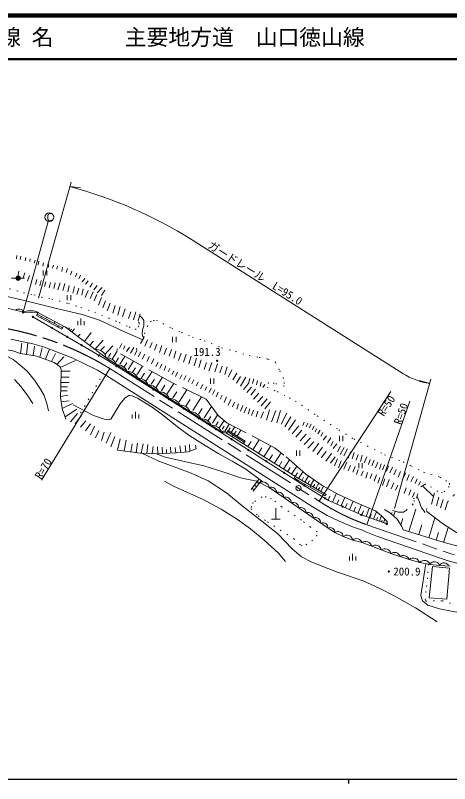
# Model space of a CAD drawing. Units: millimetres, scale not verified. Extents: x 40000 to 680000, y 20000 to 380000.
# Drawn here: x 191629 to 291222, y 204000 to 380000 of the extents above; entities that cross this region are included whole.
import ezdxf
from ezdxf.enums import TextEntityAlignment as Align

# ---------------------------------------------------------------- set-up
doc = ezdxf.new("R2010")
doc.units = ezdxf.units.MM
doc.header["$LTSCALE"] = 1000
for name, pattern in [('CHAIN', [18.5, 12, -1.5, 3.5, -1.5]), ('DASHED', [7.5, 6, -1.5]), ('DOTTED', [1.75, 0.25, -1.5])]:
    doc.linetypes.add(name, pattern=pattern)
for name, color, linetype, lineweight in [('M-BGD', 7, 'Continuous', 13), ('M-BMK', 2, 'CHAIN', 13), ('M-BMK-SRVR', 3, 'Continuous', 13), ('M-STR-HTXT', 7, 'Continuous', 13), ('M-STR-STRC', 7, 'Continuous', 13), ('M-TTL', 2, 'Continuous', 140), ('M-TTL-BAND', 7, 'Continuous', 25), ('M-TTL-LINE', 7, 'Continuous', 50)]:
    doc.layers.add(name, color=color, linetype=linetype, lineweight=lineweight)
doc.layers.add('M-TTL-TXT', color=7, linetype='Continuous')
doc.styles.add('ＭＳ ゴシック', font='')
doc.styles.get('ＭＳ ゴシック').set_extended_font_data('MS Gothic')

msp = doc.modelspace()

# ---------------------------------------------------------------- hatches: boundary and pattern name
at = {"layer": 'M-BGD'}
for points in [[(191754, 319794, -1), (192754, 319794, -0.41421), (192254, 319294, -0.41421)], [(195510, 310921, -0.41421), (195660, 311071, -0.41421), (195810, 310921, -1)], [(199944, 308336, -0.41421), (200094, 308486, -0.41421), (200244, 308336, -1)], [(203341, 306356, -0.41421), (203491, 306506, -0.41421), (203641, 306356, -1)], [(206648, 304428, -0.41421), (206798, 304578, -0.41421), (206948, 304428, -1)], [(210640, 302101, -0.41421), (210790, 302251, -0.41421), (210940, 302101, -1)], [(214686, 299651, -0.41421), (214836, 299801, -0.41421), (214986, 299651, -1)], [(219455, 296653, -0.41421), (219605, 296803, -0.41421), (219755, 296653, -1)], [(223183, 294309, -0.41421), (223333, 294459, -0.41421), (223483, 294309, -1)], [(226735, 292044, -0.41421), (226885, 292194, -0.41421), (227035, 292044, -1)], [(230061, 289923, -0.41421), (230211, 290073, -0.41421), (230361, 289923, -1)], [(233529, 287710, -0.41421), (233679, 287860, -0.41421), (233829, 287710, -1)], [(237474, 285193, -0.41421), (237624, 285343, -0.41421), (237774, 285193, -1)], [(241071, 282899, -0.41421), (241221, 283049, -0.41421), (241371, 282899, -1)], [(244945, 280428, -0.41421), (245095, 280578, -0.41421), (245245, 280428, -1)], [(248999, 277841, -0.41421), (249149, 277991, -0.41421), (249299, 277841, -1)], [(253113, 275217, -0.41421), (253263, 275367, -0.41421), (253413, 275217, -1)], [(257709, 272285, -0.41421), (257859, 272435, -0.41421), (258009, 272285, -1)], [(262487, 269365, -0.41421), (262637, 269515, -0.41421), (262787, 269365, -1)], [(266512, 267460, -0.41421), (266662, 267610, -0.41421), (266812, 267460, -1)], [(270840, 265560, -0.41421), (270990, 265710, -0.41421), (271140, 265560, -1)], [(276656, 263495, -0.41421), (276806, 263645, -0.41421), (276956, 263495, -1)]]:
    msp.add_hatch(color=256, dxfattribs=at).paths.add_polyline_path(points)
at = {"layer": 'M-STR-HTXT'}
msp.add_hatch(color=256, dxfattribs=at).paths.add_polyline_path([(193644, 312163, -1), (193207, 311920, -1)])

# ---------------------------------------------------------------- linework, layer by layer
at = {"layer": 'M-BGD'}
for p, q in [((191975, 324996), (191901, 324247)), ((192866, 324837), (192735, 324075)), ((193998, 324495), (193884, 323749)), ((195030, 324252), (194959, 323604)), ((196159, 323905), (195955, 323238)), ((197038, 323667), (196834, 322888)), ((198061, 323307), (197923, 322545)), ((199265, 322960), (199235, 322285)), ((200374, 322785), (200185, 322058)), ((201298, 322563), (201114, 321866)), ((202454, 322202), (202270, 321352)), ((192424, 321377), (192166, 320179)), ((193785, 321005), (193413, 319859)), ((194843, 320440), (194413, 319080)), ((198029, 321578), (198029, 320378)), ((198829, 321578), (198829, 320378)), ((203587, 322040), (203292, 321091)), ((204563, 321373), (204280, 320561)), ((205706, 320943), (205389, 320095)), ((206606, 320470), (206171, 319664)), ((191754, 319794), (190754, 319794)), ((192754, 319794), (193754, 319794)), ((195674, 320116), (195268, 318750)), ((196588, 319508), (196268, 318381)), ((197581, 319260), (197276, 318076)), ((198656, 318992), (198307, 317885)), ((199712, 318829), (199388, 317597)), ((200728, 318732), (200442, 317407)), ((201889, 318753), (201384, 317142)), ((207533, 319751), (206975, 318944)), ((208314, 319202), (207685, 318395)), ((209313, 318615), (208679, 317758)), ((202980, 318550), (202482, 316951)), ((203954, 318143), (203674, 316641)), ((205209, 317923), (204786, 316369)), ((206167, 317538), (205752, 316022)), ((207156, 317349), (206854, 315886)), ((208306, 316994), (207611, 315334)), ((210380, 318122), (209665, 317132)), ((211508, 317667), (210428, 316403)), ((212172, 317041), (211400, 315857)), ((203534, 315930), (203534, 314730)), ((204334, 315930), (204334, 314730)), ((209483, 316692), (208759, 315123)), ((210351, 316051), (209702, 314602)), ((211365, 315332), (210671, 313642)), ((212316, 314570), (211720, 313000)), ((213358, 314064), (212694, 312299)), ((214500, 313534), (213986, 311783)), ((196472, 311213), (196852, 311917)), ((196662, 311565), (202471, 308431)), ((215677, 313269), (215149, 311338)), ((216795, 312741), (216236, 310923)), ((218080, 312121), (217544, 310522)), ((219220, 312053), (218744, 310243)), ((220231, 311661), (219793, 310024)), ((196472, 311213), (202281, 308079)), ((197440, 310691), (197630, 311043)), ((198598, 310520), (198788, 310872)), ((199377, 309646), (199566, 309998)), ((200535, 309476), (200724, 309828)), ((205930, 309030), (205930, 309930)), ((206680, 309030), (206680, 310530)), ((207430, 309030), (207430, 309930)), ((201313, 308602), (201503, 308954)), ((202281, 308079), (202661, 308783)), ((203386, 308332), (203522, 308514)), ((203786, 308032), (204058, 308395)), ((204186, 307732), (204481, 308126)), ((204586, 307432), (205177, 308219)), ((205943, 306414), (206475, 307002)), ((207451, 305283), (209001, 307350)), ((227678, 306353), (227678, 305153)), ((228478, 306353), (228478, 305153)), ((192823, 302510), (193144, 304879)), ((194186, 302303), (194517, 304965)), ((208630, 304398), (209521, 305381)), ((209870, 303468), (211777, 305621)), ((216030, 304850), (215501, 303785)), ((220342, 304836), (221108, 306148)), ((221945, 305687), (221318, 304211)), ((223007, 305055), (222479, 303809)), ((224037, 304671), (223529, 303280)), ((195706, 302072), (196028, 304195)), ((197214, 301698), (197792, 303841)), ((198544, 301207), (199432, 303532)), ((211181, 303195), (212072, 304178)), ((212164, 302304), (213946, 304270)), ((213854, 301219), (214934, 302913)), ((216771, 304260), (216456, 303508)), ((217810, 304005), (217151, 303016)), ((218802, 303915), (218035, 302582)), ((219583, 303321), (218970, 302147)), ((220405, 302895), (219807, 301740)), ((225224, 304335), (224703, 302786)), ((226294, 303793), (225733, 302290)), ((227428, 303437), (226934, 301921)), ((228439, 303074), (227951, 301459)), ((199929, 300697), (200841, 302500)), ((201168, 300032), (202777, 301799)), ((213007, 301758), (213546, 302606)), ((214737, 300657), (215298, 301539)), ((215619, 300095), (216743, 301859)), ((221316, 302386), (220722, 301212)), ((222424, 301873), (221805, 300670)), ((223399, 301298), (222882, 300183)), ((229659, 302632), (229059, 300925)), ((230809, 302393), (230208, 300541)), ((231943, 301912), (231435, 300146)), ((233194, 301431), (232662, 299681)), ((234221, 301065), (233691, 299324)), ((201909, 299342), (205416, 300936)), ((216560, 299495), (217159, 300436)), ((217501, 298896), (218699, 300778)), ((218505, 298257), (219144, 299261)), ((219508, 297618), (220786, 299625)), ((224346, 300522), (223839, 299528)), ((225213, 300089), (224789, 299095)), ((226165, 299707), (225722, 298660)), ((235433, 300441), (234903, 298842)), ((236702, 300441), (236014, 298494)), ((237985, 300138), (237381, 298337)), ((239078, 299650), (238503, 298088)), ((240240, 299499), (239636, 297704)), ((202130, 298473), (204164, 298456)), ((220578, 296936), (221260, 298007)), ((221649, 296255), (223012, 298395)), ((227019, 299093), (226649, 298303)), ((227936, 298575), (227561, 297723)), ((228819, 298244), (228321, 297231)), ((229784, 297659), (229321, 296729)), ((230819, 297488), (230248, 296416)), ((241277, 298778), (240498, 297181)), ((242416, 297999), (241480, 296472)), ((202099, 295902), (203974, 295864)), ((202113, 297094), (204001, 297100)), ((222790, 295528), (223517, 296669)), ((223932, 294801), (225386, 297084)), ((226389, 293236), (227954, 295693)), ((231711, 296971), (231238, 296046)), ((232541, 296468), (232087, 295577)), ((233550, 295952), (233130, 295109)), ((236381, 296784), (236381, 295584)), ((237181, 296784), (237181, 295584)), ((243295, 297283), (242377, 295721)), ((244492, 297138), (243243, 295088)), ((245384, 296818), (245082, 295655)), ((246306, 296724), (246016, 295687)), ((247161, 296373), (246894, 295357)), ((247996, 295962), (247764, 294996)), ((202064, 293994), (203476, 294021)), ((202087, 294906), (203569, 294933)), ((225161, 294018), (225943, 295247)), ((229168, 291466), (230937, 294245)), ((234648, 295449), (234102, 294480)), ((235526, 294932), (235053, 294050)), ((236540, 294629), (236043, 293626)), ((237369, 294181), (236809, 293138)), ((245082, 295655), (243979, 294268)), ((245820, 294844), (244717, 293567)), ((246733, 294392), (245601, 292961)), ((248815, 295405), (248414, 294742)), ((202027, 292723), (203668, 292999)), ((227779, 292351), (228663, 293740)), ((232309, 289466), (234310, 292607)), ((238154, 293674), (237686, 292627)), ((239067, 292996), (238570, 292051)), ((240037, 292577), (239482, 291339)), ((247465, 293469), (246267, 292060)), ((248415, 292710), (247180, 291366)), ((202152, 291465), (204005, 291727)), ((202340, 289918), (204720, 291107)), ((230738, 290466), (231739, 292037)), ((234927, 287798), (236594, 290416)), ((241033, 292010), (240467, 290714)), ((241856, 291372), (241408, 290285)), ((242808, 290981), (242399, 289797)), ((243764, 290659), (243281, 289334)), ((249357, 292155), (248006, 290556)), ((250154, 291473), (248869, 289867)), ((203036, 288049), (205725, 289756)), ((204291, 286890), (205855, 288772)), ((219168, 287654), (219168, 289154)), ((233618, 288632), (234452, 289941)), ((244672, 290215), (244131, 288924)), ((245432, 289874), (244989, 288656)), ((246217, 289528), (245788, 288325)), ((247262, 289308), (246877, 288060)), ((248500, 289171), (247949, 287710)), ((249877, 289667), (249238, 287231)), ((251325, 289458), (250379, 286900)), ((252417, 289458), (251578, 286681)), ((253905, 288843), (252550, 286383)), ((205364, 286396), (206763, 288348)), ((206565, 285662), (207791, 287139)), ((218418, 287654), (218418, 288554)), ((219918, 287654), (219918, 288554)), ((235872, 287197), (236474, 288141)), ((236817, 286595), (238020, 288485)), ((237634, 286074), (238155, 286892)), ((238452, 285554), (239493, 287189)), ((254826, 287995), (253413, 285740)), ((255910, 287331), (254282, 284983)), ((207698, 284840), (208830, 286394)), ((208882, 283933), (209746, 285859)), ((239060, 285166), (239531, 285868)), ((239731, 284818), (240680, 286351)), ((240520, 284863), (240915, 285481)), ((241138, 284468), (241928, 285704)), ((256632, 285987), (255116, 284145)), ((257840, 286838), (257521, 286058)), ((258725, 286586), (258287, 285720)), ((259433, 286324), (259001, 285487)), ((260166, 285887), (259676, 285036)), ((260680, 285288), (260356, 284608)), ((209989, 283241), (210775, 284925)), ((211362, 282611), (212019, 284502)), ((212478, 281980), (213541, 284466)), ((213542, 281167), (214449, 283541)), ((240037, 284325), (240421, 284926)), ((240260, 284673), (244136, 282195)), ((240421, 284926), (244298, 282448)), ((241341, 283501), (241559, 283843)), ((241817, 284034), (242252, 284713)), ((242497, 283600), (243365, 284958)), ((257354, 284952), (255960, 283408)), ((258339, 284089), (256955, 282564)), ((261494, 284944), (261019, 284169)), ((262132, 284458), (261704, 283588)), ((262965, 283673), (262232, 282670)), ((265941, 283684), (265941, 282484)), ((266741, 283684), (266741, 282484)), ((215671, 283002), (215054, 280430)), ((216560, 280220), (217062, 282673)), ((218140, 279999), (218381, 281829)), ((219322, 279834), (219619, 282016)), ((220467, 279686), (220926, 281856)), ((221780, 279644), (222025, 281689)), ((231528, 281673), (231678, 280190)), ((243064, 282880), (243226, 283133)), ((243927, 281869), (244298, 282448)), ((244978, 281206), (245701, 282353)), ((246124, 280483), (247571, 282775)), ((259339, 283230), (257887, 281686)), ((260095, 282338), (258735, 280877)), ((261208, 282000), (259813, 280105)), ((263969, 283230), (263222, 282065)), ((264545, 282384), (263964, 281405)), ((265350, 281826), (264527, 280752)), ((223011, 279605), (223256, 281209)), ((224220, 281150), (224279, 279583)), ((225295, 281068), (225349, 279623)), ((226290, 280553), (226324, 279660)), ((227225, 281054), (227315, 279697)), ((228301, 280975), (228409, 279738)), ((229384, 281406), (229558, 279855)), ((230545, 281487), (230713, 279985)), ((247377, 279692), (248167, 280944)), ((248629, 278902), (250210, 281406)), ((256098, 280300), (256098, 279100)), ((256898, 280300), (256898, 279100)), ((262085, 281084), (260803, 279408)), ((262879, 280124), (261764, 278622)), ((266210, 281341), (265483, 280043)), ((267039, 280997), (266112, 279419)), ((267829, 280726), (266978, 279114)), ((268449, 280035), (267951, 278534)), ((269309, 279882), (268850, 278381)), ((249835, 278140), (250596, 279346)), ((251041, 277379), (252563, 279791)), ((253155, 276045), (254489, 278159)), ((264094, 279640), (262807, 277901)), ((264944, 278840), (263867, 277441)), ((265519, 278396), (264832, 276828)), ((270237, 279385), (269778, 278085)), ((271176, 279212), (270746, 277759)), ((272200, 278858), (271645, 277510)), ((272994, 278246), (272611, 277147)), ((273925, 278095), (273408, 276809)), ((252098, 276712), (252765, 277769)), ((254074, 275465), (254653, 276384)), ((254992, 274885), (256152, 276723)), ((266334, 277913), (265725, 276383)), ((267611, 277616), (266987, 276023)), ((268475, 276908), (267949, 275627)), ((269528, 276660), (269002, 275325)), ((270369, 277443), (270369, 276243)), ((271169, 277443), (271169, 276243)), ((274733, 277677), (274230, 276325)), ((275491, 277240), (275115, 276009)), ((276271, 277010), (275796, 275859)), ((277229, 276794), (276717, 275577)), ((278104, 276501), (277526, 275182)), ((255791, 274381), (256295, 275180)), ((256589, 273877), (257598, 275474)), ((270281, 275977), (269876, 274847)), ((271397, 275563), (270968, 274491)), ((272417, 275289), (271988, 273949)), ((273363, 274963), (272977, 273925)), ((274411, 274738), (273904, 273272)), ((278983, 275961), (278419, 274722)), ((279971, 275472), (279417, 274227)), ((281141, 275232), (280422, 273739)), ((281949, 274847), (281395, 273410)), ((245713, 271391), (247499, 273763)), ((246193, 271030), (247979, 273402)), ((247465, 272720), (246985, 273080)), ((255601, 274028), (255815, 274366)), ((257306, 273461), (257716, 274181)), ((258027, 273051), (258847, 274492)), ((258684, 272677), (259057, 273334)), ((259340, 272304), (260088, 273617)), ((260538, 271622), (261219, 272820)), ((275219, 274144), (274775, 272866)), ((276350, 273801), (275797, 272313)), ((277372, 273638), (276740, 271977)), ((278403, 272895), (277787, 271515)), ((282896, 274376), (282327, 273103)), ((283774, 273859), (283328, 272746)), ((284550, 273249), (284080, 272338)), ((246382, 271282), (245903, 271642)), ((246923, 272001), (246444, 272361)), ((259208, 271919), (259406, 272266)), ((259939, 271963), (260280, 272562)), ((261101, 271301), (261422, 271865)), ((261665, 270981), (262307, 272108)), ((279355, 272404), (278840, 271196)), ((281282, 271764), (280799, 270486)), ((282343, 271281), (281828, 270073)), ((285749, 272713), (284621, 272004)), ((285182, 272043), (287528, 269747)), ((262729, 269915), (262927, 270263)), ((263341, 268936), (263760, 269857)), ((264354, 268473), (265250, 270515)), ((266328, 267607), (267195, 269581)), ((283170, 270696), (282694, 269644)), ((283912, 270352), (283647, 269432)), ((287773, 270587), (287036, 268059)), ((288753, 269598), (288221, 267639)), ((265341, 268040), (265774, 269027)), ((267291, 267184), (267714, 268147)), ((268254, 266761), (269100, 268687)), ((270173, 265919), (271014, 267837)), ((289716, 269055), (289109, 267208)), ((290761, 268560), (290220, 266704)), ((251367, 264599), (251367, 267099)), ((269213, 266340), (269634, 267299)), ((271105, 265520), (271444, 266476)), ((272061, 265180), (272740, 267092)), ((273796, 264564), (274412, 266299)), ((277902, 265790), (278016, 266138)), ((278338, 265379), (278721, 266372)), ((281865, 261745), (283440, 266844)), ((250367, 264599), (252367, 264599)), ((272928, 264872), (273236, 265740)), ((274449, 264332), (274680, 264985)), ((275102, 264101), (275565, 265407)), ((275573, 263933), (275720, 264349)), ((276044, 263766), (276339, 264597)), ((279992, 263313), (280506, 264754)), ((286421, 260337), (287830, 264894)), ((276515, 263599), (276607, 263858)), ((284143, 261041), (284847, 263320)), ((289847, 259278), (290906, 262704)), ((288134, 259808), (288664, 261521)), ((268229, 255111), (268229, 256011)), ((268979, 255111), (268979, 256611)), ((269729, 255111), (269729, 256011))]:
    msp.add_line(p, q, dxfattribs=at)
at = {"layer": 'M-BGD', "linetype": 'DOTTED'}
for p, q in [((219319, 303461), (220342, 304836)), ((206603, 288918), (211806, 297920))]:
    msp.add_line(p, q, dxfattribs=at)
at = {"layer": 'M-BGD'}
for points in [[(156992, 331268), (168975, 324864), (189660, 312958), (193598, 312000), (196937, 311871), (203101, 308546), (212440, 301540), (239010, 284519), (240037, 284325), (256720, 273795), (262927, 270263)], [(183144, 317258), (185678, 316531), (192370, 314973), (194947, 314373), (201339, 312766), (206947, 311499), (210930, 310201), (216534, 307556), (220833, 305677)], [(195660, 310921), (212828, 300913), (223500, 294204), (258085, 272141), (263450, 268870), (270990, 265560), (276806, 263495)], [(220101, 311173), (220659, 310774), (221063, 310094), (221104, 308871), (220786, 307930), (220695, 306987), (220876, 306452), (221108, 306148)], [(159908, 305085), (161608, 304500), (164005, 304147), (166468, 304248), (168255, 304555), (170033, 305275), (171784, 305620), (176250, 305661), (178900, 304999), (180975, 304245), (185471, 303705), (189544, 302018), (191092, 301129), (192687, 299962), (194327, 298508), (195985, 296432), (197394, 294396), (198221, 292891), (198870, 291092), (199194, 289368)], [(190592, 305819), (195624, 304725), (198333, 303951), (204829, 301470), (210452, 298702), (212345, 297608), (259722, 267456), (263148, 265410), (265863, 264159), (268958, 262833), (271224, 262087), (272035, 261681), (274653, 260644), (290877, 255044), (297279, 253318)], [(185471, 303705), (189079, 303419), (190840, 303195), (192823, 302510), (196544, 301945), (200544, 300470), (201792, 299594), (202134, 298859), (202085, 294740), (202021, 292536), (202340, 289918), (203242, 287494)], [(191446, 296591), (192966, 294933), (194513, 292865), (195602, 291051)], [(204916, 290763), (209571, 288298), (212005, 287466), (213071, 287315), (213493, 287502), (215639, 291035), (216753, 292320), (217736, 292975), (218413, 292812), (219678, 292271), (223003, 290255), (225395, 288476), (229138, 285510), (231441, 283819), (234178, 282080), (238319, 279570), (241342, 277885), (244471, 276043), (248345, 273127)], [(215054, 280430), (220353, 279690), (224008, 279573), (228567, 279744), (231260, 280046), (233059, 280666), (232956, 281536)], [(220602, 279682), (224539, 277876), (231968, 275098), (235836, 273359), (240056, 270586), (243633, 267646), (248115, 264130), (251809, 261191), (255107, 257756), (257253, 255940), (259597, 254742), (265260, 252556), (271397, 250441), (275178, 248695), (278513, 247005), (283382, 244304), (288395, 241084)], [(224008, 279573), (225733, 278841), (229741, 277944), (234871, 276766), (239191, 275399), (243580, 274016), (246984, 273288), (249845, 271846), (263357, 262536), (264924, 261568), (266820, 260597), (268996, 259788), (271131, 259208), (277758, 256734), (281923, 255371), (284359, 254647), (286734, 254225), (288881, 254009), (291370, 253827)], [(225860, 273296), (227922, 272127), (234663, 269114), (238802, 266892), (242607, 264493), (245562, 262388), (248679, 259776), (251880, 256891), (253566, 254877)], [(255601, 274028), (256514, 273451), (262729, 269915)], [(276295, 266807), (277684, 265997), (279213, 264553), (280268, 262874), (280553, 262151), (289930, 259253), (297417, 257250), (303385, 255924), (307876, 255362), (311357, 255104), (330115, 253960), (337121, 253796), (336953, 254578), (336085, 256139), (335097, 257118), (332997, 258912), (330845, 261352), (328913, 263873), (328271, 265099), (328011, 265832), (327900, 267488), (328123, 268462), (329858, 270874), (331883, 273427)], [(285635, 266080), (284792, 267165), (284259, 268622), (283780, 269892)], [(276986, 263431), (276896, 264015), (275628, 265363), (274199, 266462)], [(278120, 266539), (279502, 266156), (280632, 266178), (281311, 266677)], [(285733, 254403), (284619, 247085), (284977, 245859), (286211, 244848), (288899, 244027), (294042, 243048), (302771, 241647), (306051, 241263)]]:
    msp.add_lwpolyline(points, dxfattribs=at)
at = {"layer": 'M-BGD', "linetype": 'DOTTED'}
for points in [[(179246, 322392), (178881, 321678), (179003, 320957), (181346, 319880), (184600, 318670), (187526, 317770), (190324, 317368), (193471, 316464), (195900, 315971), (197592, 315423), (199968, 314999), (203798, 313989), (206663, 313039), (209747, 312033), (215456, 309624), (217725, 308609), (219138, 308060), (219827, 308602), (219993, 309248), (219993, 309590), (219793, 310024)], [(221108, 306148), (221264, 307056), (221917, 308746), (222579, 309835), (223312, 310060), (224009, 310135), (225440, 309413), (227487, 308322), (229766, 307416), (232226, 306271), (234948, 305472), (239001, 303824), (242150, 303014), (245258, 302049), (247544, 301652), (249584, 301216), (251288, 300572), (252243, 298593), (253050, 297045), (253308, 295881), (253246, 295037), (250962, 295739), (249645, 295881), (249352, 294731), (251699, 293834), (254466, 292357), (255790, 291644), (260865, 288232), (265829, 285036), (269221, 282975), (276294, 279353), (280532, 277702), (282438, 276762), (285257, 275326), (288987, 274217), (290323, 273452), (291216, 272802), (291109, 272098), (290129, 270988), (289525, 270598), (288500, 270927), (287091, 271911), (286404, 272119)], [(290761, 268560), (292178, 270098), (294463, 272322), (296307, 274806), (297918, 277397), (299477, 278644)], [(281311, 266677), (282706, 267891), (283118, 268636), (283089, 269217), (282694, 269644)], [(285963, 266333), (285920, 266780), (286520, 268127)], [(286357, 254292), (286165, 251128), (285797, 248046), (285637, 246171), (285722, 245836), (289562, 245870), (291163, 245367), (292859, 244936)]]:
    msp.add_lwpolyline(points, dxfattribs=at)
at = {"layer": 'M-BGD', "linetype": 'DASHED'}
for points in [[(274199, 266462), (269725, 268394), (265562, 270346), (261968, 272291), (258237, 274921), (253200, 279272), (251230, 280877), (240164, 286619), (238108, 288366), (235351, 292101), (227523, 295903), (214931, 302860), (214966, 303635)], [(285963, 266333), (289555, 263564), (292807, 261495), (296738, 260057), (302393, 258223), (306906, 257219), (311590, 256543)]]:
    msp.add_lwpolyline(points, dxfattribs=at)
at = {"layer": 'M-BGD', "linetype": 'DOTTED'}
msp.add_lwpolyline([(245647, 266945), (247298, 265365), (249447, 263970), (255525, 260071), (257184, 258568), (258258, 258700), (259585, 259627), (260735, 260720), (260865, 261675), (259297, 262760), (257247, 264358), (252687, 267439), (250375, 269280), (249177, 269672), (248203, 269690), (246159, 268390), (245797, 267539)], close=True, dxfattribs=at)
at = {"layer": 'M-BGD'}
msp.add_lwpolyline([(287298, 253755), (286538, 246574), (290553, 246284), (291181, 253327)], close=True, dxfattribs=at)
for centre, radius in [((192254, 319794), 500), ((195660, 310921), 150), ((200094, 308336), 150), ((203491, 306356), 150), ((206798, 304428), 150), ((210790, 302101), 150), ((237890, 300891), 150), ((214836, 299651), 150), ((219605, 296653), 150), ((223333, 294309), 150), ((226885, 292044), 150), ((230211, 289923), 150), ((233679, 287710), 150), ((237624, 285193), 150), ((241221, 282899), 150), ((245095, 280428), 150), ((249149, 277841), 150), ((253263, 275217), 150), ((257859, 272285), 150), ((262637, 269365), 150), ((266662, 267460), 150), ((270990, 265560), 150), ((276806, 263495), 150), ((277301, 252598), 150)]:
    msp.add_circle(centre, radius, dxfattribs=at)
for centre, radius, start, end in [((192410, 311401), 1330, 26.72348, 125.92399), ((195146, 308779), 3573, 59.90862, 115.67879), ((210173, 301195), 2294, 8.67078, 97.57966), ((212475, 298937), 2604, 23.93362, 90.7761), ((214891, 297389), 2604, 23.93362, 90.7761), ((217306, 295842), 2604, 23.93362, 90.7761), ((219722, 294294), 2604, 23.93362, 90.7761), ((222112, 292709), 2642, 24.47516, 90.23455), ((224552, 291200), 2604, 23.93362, 90.7761), ((226968, 289652), 2604, 23.93362, 90.7761), ((229383, 288105), 2604, 23.93362, 90.7761), ((231799, 286557), 2604, 23.93362, 90.7761), ((234214, 285010), 2604, 23.93362, 90.7761), ((236630, 283462), 2604, 23.93362, 90.7761), ((239476, 284178), 577, 14.74864, 143.84956), ((248343, 271606), 1521, 9.10824, 117.39554), ((250288, 270682), 1246, 0.01101, 110.85506), ((251977, 269519), 1246, 0.01101, 110.85506), ((253666, 268355), 1246, 0.01101, 110.85506), ((255355, 267191), 1246, 0.01101, 110.85506), ((257044, 266027), 1246, 0.01101, 110.85506), ((258733, 264864), 1246, 0.01101, 110.85506), ((260422, 263700), 1246, 0.01101, 110.85506), ((262111, 262536), 1246, 0.01101, 110.85506), ((263830, 261551), 1094, 0.90339, 115.64615), ((265587, 260526), 1235, 3.29777, 122.46957), ((267677, 259572), 1336, 9.27641, 129.91842), ((269872, 258794), 1325, 18.20383, 131.41245), ((271952, 258037), 1430, 14.00263, 125.06395), ((274161, 257213), 1430, 14.00263, 125.06395), ((276370, 256388), 1430, 14.00263, 125.06395), ((278548, 255628), 1360, 18.18203, 125.56537), ((280583, 254800), 1456, 23.07863, 120.66875), ((282863, 254073), 1603, 20.98478, 125.91953), ((285422, 253735), 1400, 20.49204, 139.36828), ((287764, 253687), 1162, 16.04546, 152.41884), ((289908, 253365), 1212, 23.70793, 147.93357)]:
    msp.add_arc(centre, radius, start, end, dxfattribs=at)
at = {"layer": 'M-BMK'}
for p, q in [((213312, 299081), (261286, 268712)), ((272221, 263316), (292226, 256386))]:
    msp.add_line(p, q, dxfattribs=at)
for centre, radius, start, end in [((176629, 239462), 70000, 58.39661, 89.59422), ((288714, 310518), 50000, 236.73191, 250.74003)]:
    msp.add_arc(centre, radius, start, end, dxfattribs=at)
at = {"layer": 'M-BMK-SRVR'}
msp.add_circle((256571, 271697), 600, dxfattribs=at)
at = {"layer": 'M-STR-HTXT'}
for p, q in [((196950, 315207), (204412, 341756)), ((204141, 340794), (206576, 340482)), ((193425, 312041), (199157, 332788)), ((232032, 328653), (280485, 297976)), ((213312, 299081), (197591, 273530)), ((278599, 267058), (286931, 296632)), ((286657, 295659), (284307, 296369)), ((261286, 268712), (277743, 293795)), ((272221, 263316), (282117, 291637))]:
    msp.add_line(p, q, dxfattribs=at)
msp.add_circle((193425, 312041), 250, dxfattribs=at)
for centre, radius, start, end in [((176633, 239487), 104975, 58.14732, 74.80847), ((288714, 310518), 15000, 236.73191, 262.12076)]:
    msp.add_arc(centre, radius, start, end, dxfattribs=at)
at = {"layer": 'M-STR-STRC'}
msp.add_circle((199423, 333752), 1000, dxfattribs=at)
at = {"layer": 'M-TTL'}
msp.add_line((680000, 380000), (40000, 380000), dxfattribs=at)
at = {"layer": 'M-TTL-BAND'}
for p, q in [((40000, 205000), (579000, 205000)), ((268000, 205000), (268000, 204000))]:
    msp.add_line(p, q, dxfattribs=at)
at = {"layer": 'M-TTL-LINE'}
msp.add_line((40000, 370000), (680000, 370000), dxfattribs=at)

# ---------------------------------------------------------------- texts
at = {"layer": 'M-BGD', "style": 'ＭＳ ゴシック'}
for s, p in [('191.3', (232482, 302918)), ('200.9', (278301, 252598))]:
    msp.add_text(s, height=1833, dxfattribs=at).set_placement(p, align=Align.MIDDLE_LEFT)
at = {"layer": 'M-STR-HTXT', "style": 'ＭＳ ゴシック'}
msp.add_text('ガードレール\u3000L=95.0', height=1833, rotation=327.661, dxfattribs=at).set_placement((245843, 319726), align=Align.BOTTOM_CENTER)
msp.add_text('R=50', height=1833, rotation=56.732, dxfattribs=at).set_placement((274591, 288991), align=Align.TOP_LEFT)
for s, rotation, p in [('R=50', 70.74, (280600, 285911)), ('R=70', 58.397, (197980, 273290))]:
    msp.add_text(s, height=1833, rotation=rotation, dxfattribs=at).set_placement(p, align=Align.BOTTOM_LEFT)
at = {"layer": 'M-STR-STRC', "style": 'ＭＳ ゴシック'}
msp.add_text('C', height=1833, dxfattribs=at).set_placement((199423, 333752), align=Align.MIDDLE_CENTER)
at = {"layer": 'M-TTL-TXT', "style": 'ＭＳ ゴシック'}
for s, p in [('路 線 名', (180380, 375000)), ('主要地方道\u3000山口徳山線', (216734, 375000))]:
    msp.add_text(s, height=3666, dxfattribs=at).set_placement(p, align=Align.MIDDLE_LEFT)

doc.saveas('drawing.dxf')
